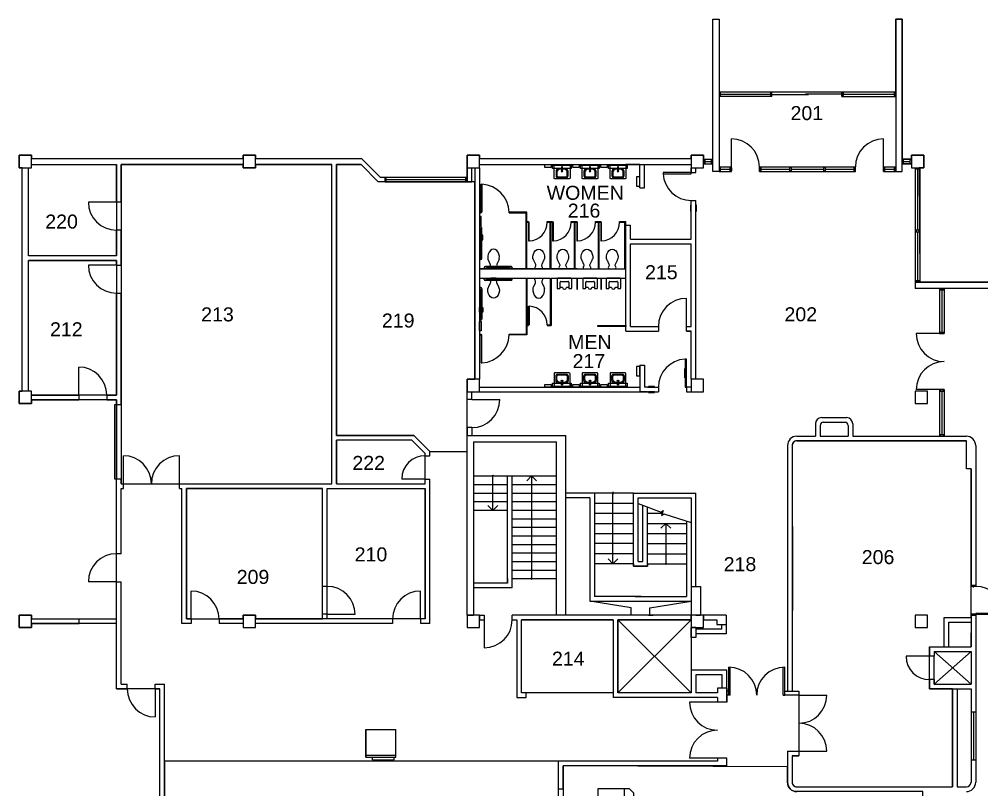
# Model space of a CAD drawing. Header units: inches. Extents: x 6 to 2498, y 4 to 1802.
# Drawn here: x 6 to 1244, y 811 to 1802 of the extents above; entities that cross this region are included whole.
import ezdxf

# ---------------------------------------------------------------- set-up
doc = ezdxf.new("R2010")
doc.units = ezdxf.units.IN
doc.header["$MEASUREMENT"] = 0
doc.linetypes.add('HIDDEN', pattern=[0.375, 0.25, -0.125])
for name, color, linetype in [('A-ANNO-TXT1', 2, 'Continuous'), ('A-DOOR', 4, 'Continuous'), ('A-DOOR-SIGN', 4, 'Continuous'), ('A-EQPM', 4, 'Continuous'), ('A-FLOR-STRS', 4, 'Continuous'), ('A-FLOR-TEXT', 7, 'Continuous'), ('A-FLOR-TPTN', 4, 'Continuous'), ('A-GLAZ-FULL', 3, 'Continuous'), ('A-WALL', 5, 'Continuous'), ('M-EQPM-EVTR', 4, 'Continuous'), ('P-SANR-FTXT', 5, 'Continuous'), ('Polygons', 1, 'Continuous'), ('S-COLS', 6, 'Continuous')]:
    doc.layers.add(name, color=color, linetype=linetype)
doc.styles.get("Standard").update_dxf_attribs({"font": 'arial.ttf'})

# ---------------------------------------------------------------- blocks, each defined once
blk = doc.blocks.new('12')
at = {"layer": 'A-EQPM'}
for p, q in [((750.5, 573), (750.5, 813)), ((750.5, 813), (790.5, 813)), ((784.5, 573), (784.5, 813)), ((796.5, 807), (790.5, 813)), ((796.5, 579), (796.5, 807)), ((781.7, 720.6), (781.7, 673.9)), ((783.2, 720.7), (783.2, 673.9)), ((781.7, 625.9), (781.7, 672.6)), ((783.2, 625.9), (783.2, 672.6)), ((781.7, 577.9), (781.7, 624.6)), ((783.2, 577.9), (783.2, 624.6)), ((750.5, 573), (790.5, 573)), ((781.8, 578), (755.8, 578)), ((781.8, 576.5), (755.8, 576.5)), ((790.5, 573), (796.5, 579))]:
    blk.add_line(p, q, dxfattribs=at)
at = {"layer": 'A-EQPM', "linetype": 'HIDDEN'}
blk.add_line((781.5, 577.1), (781.5, 577.3), dxfattribs=at)
at = {"layer": 'A-EQPM'}
for centre, radius, start, end in [((782.5, 721.3), 1.5, 300.3418, 240.3407), ((782.5, 721.3), 1, 137.9155, 222.0845), ((782.5, 721.3), 1, 319.2744, 40.7256), ((782.5, 673.3), 1.5, 300, 240), ((782.5, 673.3), 1, 318.5904, 221.4096), ((782.5, 625.3), 1.5, 119.6547, 240.3453), ((782.5, 625.3), 1, 137.9155, 222.0845), ((782.5, 625.3), 1.5, 300.3465, 59.6535), ((782.5, 625.3), 1, 319.2744, 40.7256), ((755.2, 577.2), 1.5, 30, 330), ((755.1, 577.2), 1, 49.2744, 130.7256), ((755.1, 577.2), 1, 227.9155, 312.0845), ((782.5, 577.2), 1.5, 120, 60), ((782.5, 577.2), 1, 138.5904, 41.4096)]:
    blk.add_arc(centre, radius, start, end, dxfattribs=at)
blk = doc.blocks.new('ARDR30')
at = {"layer": 'A-DOOR'}
blk.add_line((0, 0), (0, 36), dxfattribs=at)
blk.add_arc((0, 0), 36, 90, 180, dxfattribs=at)
blk = doc.blocks.new('urinal')
at = {"layer": 'P-SANR-FTXT'}
for p, q in [((2921.2, -2372.1), (2921.2, -2374.1)), ((2933.5, -2371.1), (2922.2, -2371.1)), ((2922.2, -2375.1), (2929.5, -2375.1)), ((2930.5, -2376.1), (2930.5, -2385.1)), ((2934.5, -2389.1), (2934.5, -2372.1)), ((2921.2, -2387.1), (2921.2, -2389.1)), ((2929.5, -2386.1), (2922.2, -2386.1)), ((2922.2, -2390.1), (2933.5, -2390.1))]:
    blk.add_line(p, q, dxfattribs=at)
blk.add_lwpolyline([(2923.2, -2375.1), (2923.2, -2377, -0.336234), (2922.5, -2378, 0.758182), (2922.5, -2383.2, -0.336234), (2923.2, -2384.1), (2923.2, -2386.1)], format="xyb", dxfattribs=at)
for centre, start, end in [((2922.2, -2372.1), 90, 180), ((2922.2, -2374.1), 180, 270), ((2929.5, -2376.1), 0, 90), ((2933.5, -2372.1), 0, 90), ((2922.2, -2387.1), 90, 180), ((2929.5, -2385.1), 270, 0), ((2922.2, -2389.1), 180, 270), ((2933.5, -2389.1), 270, 0)]:
    blk.add_arc(centre, 1, start, end, dxfattribs=at)
blk = doc.blocks.new('wc')
at = {"layer": 'P-SANR-FTXT'}
blk.add_lwpolyline([(2804.3, -2515.9, -0.018329), (2804.1, -2516.7, -0.031198), (2803.6, -2517.8), (2801.2, -2522.8, 0.291651), (2801.6, -2526.3, -0.631284), (2800.3, -2529.1), (2793.6, -2529.1, -0.631284), (2792.3, -2526.3, 0.291651), (2792.7, -2522.8), (2790.2, -2517.8, -0.031198), (2789.8, -2516.7, -0.018329), (2789.5, -2515.9)], format="xyb", dxfattribs=at)
blk.add_ellipse((2796.9, -2514.1), major_axis=(0, 10.5), ratio=0.714286, start_param=4.539749, end_param=8.026622, dxfattribs=at)
blk = doc.blocks.new('lavatory')
at = {"layer": 'A-WALL'}
for p, q in [((2721.1, 738.7), (2721.1, 723.4)), ((2739.6, 740.7), (2723.1, 740.7)), ((2741.6, 723.4), (2741.6, 738.7)), ((2722.1, 722.4), (2740.6, 722.4))]:
    blk.add_line(p, q, dxfattribs=at)
for points in [[(2727.6, 735.7), (2735.1, 735.7, -0.414214), (2739.1, 731.7), (2739.1, 726.4, -0.414214), (2736.6, 723.9), (2726.1, 723.9, -0.414214), (2723.6, 726.4), (2723.6, 731.7, -0.414214)], [(2728.6, 734.7), (2734.1, 734.7, -0.414214), (2738.1, 730.7), (2738.1, 727.4, -0.414214), (2735.6, 724.9), (2727.1, 724.9, -0.414214), (2724.6, 727.4), (2724.6, 730.7, -0.414214)]]:
    blk.add_lwpolyline(points, format="xyb", close=True, dxfattribs=at)
for centre, radius in [((2731.4, 732.7), 1.1), ((2731.4, 732.7), 0.851), ((2731.4, 737.3), 0.722)]:
    blk.add_circle(centre, radius, dxfattribs=at)
for centre, radius, start, end in [((2723.1, 738.7), 2, 90, 180), ((2739.6, 738.7), 2, 0, 90), ((2722.1, 723.4), 1, 180, 270), ((2740.6, 723.4), 1, 270, 0)]:
    blk.add_arc(centre, radius, start, end, dxfattribs=at)

msp = doc.modelspace()

# ---------------------------------------------------------------- linework, layer by layer
for p, q in [((1153.4, 1622.2), (1141.4, 1622.2)), ((1153.4, 1622.2), (1153.4, 1616.2)), ((888.1, 1619.2), (896.1, 1619.2)), ((1153.4, 1616.2), (1141.4, 1616.2)), ((1143.4, 1619.2), (1151.4, 1619.2))]:
    msp.add_line(p, q)
at = {"layer": 'A-ANNO-TXT1'}
msp.add_line((823.2, 1323.2), (815.2, 1323.2), dxfattribs=at)
at = {"layer": 'A-DOOR'}
for p, q in [((974.1, 1705.4), (1021.3, 1705.4)), ((1017.3, 1706.4), (1064.1, 1706.4)), ((922.1, 1612.2), (922.1, 1648.2)), ((1117.4, 1612.2), (1117.4, 1648.2)), ((598.1, 1619.2), (598.1, 1623.2)), ((131.1, 1567), (95.1, 1567)), ((131.1, 1486), (95.1, 1486)), ((1195.6, 1397.9), (1159.6, 1397.9)), ((82.6, 1319), (82.6, 1355)), ((1195.6, 1325.9), (1159.6, 1325.9)), ((588.1, 1313.1), (624.1, 1313.1)), ((129.1, 1211), (129.1, 1307)), ((129.1, 1307), (131.1, 1307)), ((131.1, 1307), (131.1, 1211)), ((140.1, 1205), (140.1, 1241)), ((212.1, 1205), (212.1, 1241)), ((131.1, 1211), (129.1, 1211)), ((528.1, 1211), (498.1, 1211)), ((131.1, 1079), (95.1, 1079)), ((227.1, 1031), (227.1, 1067)), ((522.1, 1031), (522.1, 1067)), ((402.1, 1037), (438.1, 1037)), ((604.1, 1030), (604.1, 994)), ((1176.6, 983), (1146.6, 983)), ((918.5, 933), (918.5, 969)), ((920.5, 933), (920.5, 969)), ((988.5, 933), (988.5, 969)), ((990.5, 933), (990.5, 969)), ((181.1, 941), (181.1, 905)), ((920.5, 933), (918.5, 933)), ((988.5, 933), (990.5, 933)), ((1008.6, 933), (1044.6, 933)), ((904.1, 924), (868.1, 924)), ((1008.6, 861), (1044.6, 861)), ((904.1, 852), (868.1, 852))]:
    msp.add_line(p, q, dxfattribs=at)
for points in [[(834.1, 1605.2), (834.1, 1603.4), (870.1, 1603.4), (870.1, 1605.2)], [(1272.1, 1037), (1272.1, 1038.2), (1236.1, 1038.2), (1236.1, 1037)]]:
    msp.add_lwpolyline(points, close=True, dxfattribs=at)
for centre, radius, start, end in [((922.1, 1612.2), 36, 0, 90), ((1117.4, 1612.2), 36, 90, 180), ((870.2, 1605.2), 36.1, 182.9061, 269.9479), ((131.1, 1567), 36, 180, 270), ((131.1, 1486), 36, 180, 270), ((1195.6, 1397.9), 36, 180, 270), ((1195.6, 1325.9), 36, 90, 180), ((82.6, 1319), 36, 0, 90), ((588.1, 1313.1), 36, 270, 0), ((140.1, 1205), 36, 0, 90), ((212.1, 1205), 36, 90, 180), ((528.1, 1211), 30, 90, 180), ((131.1, 1079), 36, 90, 180), ((227.1, 1031), 36, 0, 90), ((402.1, 1037), 36, 0, 90), ((522.1, 1031), 36, 90, 180), ((1236.1, 1037), 36, 0, 90), ((604.1, 1030), 36, 270, 0), ((1176.6, 983), 30, 180, 270), ((918.5, 933), 36, 0, 90), ((990.5, 933), 36, 90, 180), ((181.1, 941), 36, 180, 270), ((1008.6, 933), 36, 270, 0), ((904.1, 924), 36, 180, 270), ((1008.6, 861), 36, 0, 90), ((904.1, 852), 36, 90, 180)]:
    msp.add_arc(centre, radius, start, end, dxfattribs=at)
at = {"layer": 'A-DOOR-SIGN'}
for p, q in [((847.2, 1603.4), (859.2, 1603.4)), ((847.2, 1602.9), (847.2, 1603.4)), ((859.2, 1602.9), (847.2, 1602.9)), ((859.2, 1603.4), (859.2, 1602.9)), ((869.4, 1563.2), (869.4, 1555.2)), ((870.1, 1563.2), (869.4, 1563.2)), ((870.1, 1555.2), (870.1, 1563.2)), ((876.9, 1563.2), (876.1, 1563.2)), ((876.1, 1563.2), (876.1, 1555.2)), ((876.9, 1555.2), (876.9, 1563.2)), ((869.4, 1555.2), (870.1, 1555.2)), ((876.1, 1555.2), (876.9, 1555.2)), ((861.9, 1341.2), (861.9, 1353.2)), ((861.9, 1353.2), (862.4, 1353.2)), ((862.4, 1353.2), (862.4, 1341.2)), ((862.4, 1341.2), (861.9, 1341.2)), ((823.2, 1329.9), (815.2, 1329.9)), ((815.2, 1329.9), (815.2, 1329.2)), ((815.2, 1329.2), (823.2, 1329.2)), ((823.2, 1329.2), (823.2, 1329.9)), ((815.2, 1323.2), (815.2, 1322.4)), ((815.2, 1322.4), (823.2, 1322.4)), ((823.2, 1322.4), (823.2, 1323.2))]:
    msp.add_line(p, q, dxfattribs=at)
at = {"layer": 'A-EQPM'}
for p, q in [((451.9, 889), (451.9, 853.2)), ((451.9, 853.4), (451.9, 889)), ((451.9, 889), (490.5, 889)), ((490.5, 853.4), (490.5, 889)), ((451.9, 855.8), (490.5, 855.8)), ((451.9, 853.4), (490.5, 853.4)), ((460.4, 849.8), (460.4, 853.4)), ((460.4, 849.8), (488.2, 849.8)), ((488.2, 849.8), (488.2, 853.4))]:
    msp.add_line(p, q, dxfattribs=at)
at = {"layer": 'A-FLOR-STRS'}
for p, q in [((590.1, 1215), (640.1, 1215)), ((615.1, 1170.4), (615.1, 1215)), ((634.1, 1077), (634.1, 1215)), ((640.1, 1071), (640.1, 1215)), ((640.1, 1215), (697.1, 1215)), ((658.8, 1208.6), (665.1, 1215)), ((665.1, 1215), (665.1, 1083)), ((665.1, 1215), (671.5, 1208.6)), ((590.1, 1204), (634.1, 1204)), ((640.1, 1204), (697.1, 1204)), ((590.1, 1193), (634.1, 1193)), ((640.1, 1193), (697.1, 1193)), ((746.1, 1193), (709.1, 1193)), ((746.1, 1193), (746.1, 1060)), ((796.1, 1193), (746.1, 1193)), ((769.6, 1102), (769.6, 1193)), ((796.1, 1099), (796.1, 1193)), ((796.1, 1193), (876.1, 1193)), ((876.1, 1073), (876.1, 1193)), ((590.1, 1182), (634.1, 1182)), ((615.1, 1170.4), (608.8, 1176.8)), ((621.5, 1176.8), (615.1, 1170.4)), ((640.1, 1182), (697.1, 1182)), ((740.1, 1187), (709.1, 1187)), ((740.1, 1187), (740.1, 1054)), ((746.1, 1180), (796.1, 1180)), ((802.1, 1105), (802.1, 1187)), ((802.1, 1187), (870.1, 1187)), ((802.1, 1179.5), (831.6, 1168.5)), ((808.1, 1105), (808.1, 1177.3)), ((808.1, 1105), (808.1, 1177.3)), ((870.1, 1187), (870.1, 1036)), ((590.1, 1171), (634.1, 1171)), ((640.1, 1171), (697.1, 1171)), ((746.1, 1167), (796.1, 1167)), ((814.1, 1099), (814.1, 1175.1)), ((814.1, 1099), (814.1, 1175.1)), ((814.1, 1167), (833.1, 1167)), ((831.6, 1168.5), (834, 1170.3)), ((834, 1170.3), (832.2, 1163.9)), ((832.2, 1163.9), (835.1, 1166.2)), ((835.1, 1166.2), (870.1, 1155.2)), ((640.1, 1160), (697.1, 1160)), ((746.1, 1154), (796.1, 1154)), ((814.1, 1154), (864.1, 1154)), ((831.3, 1147.6), (837.6, 1154)), ((837.6, 1154), (837.6, 1102)), ((837.6, 1154), (844, 1147.6)), ((864.1, 1157.1), (864.1, 1060)), ((870.1, 1155.2), (870.1, 1054)), ((640.1, 1149), (697.1, 1149)), ((746.1, 1141), (796.1, 1141)), ((814.1, 1141), (864.1, 1141)), ((640.1, 1138), (697.1, 1138)), ((640.1, 1127), (697.1, 1127)), ((796.1, 1128), (746.1, 1128)), ((814.1, 1128), (864.1, 1128)), ((640.1, 1116), (697.1, 1116)), ((796.1, 1115), (746.1, 1115)), ((814.1, 1115), (864.1, 1115)), ((640.1, 1105), (697.1, 1105)), ((796.1, 1102), (746.1, 1102)), ((763.3, 1108.3), (769.6, 1102)), ((769.6, 1102), (776, 1108.3)), ((796.1, 1102), (796.1, 1099)), ((802.1, 1105), (808.1, 1105)), ((814.1, 1102), (864.1, 1102)), ((814.1, 1102), (814.1, 1099)), ((640.1, 1094), (697.1, 1094)), ((796.1, 1099), (814.1, 1099)), ((814.1, 1099), (796.2, 1099)), ((634.1, 1077), (590.1, 1077)), ((634.1, 1083), (634.1, 1077)), ((640.1, 1083), (697.1, 1083)), ((640.1, 1071), (590.1, 1071)), ((740.1, 1054), (870.1, 1054)), ((793.1, 1045.4), (740.1, 1054)), ((806.1, 1060), (746.1, 1060)), ((798.1, 1060), (864.1, 1060)), ((817.1, 1045.4), (870.1, 1054)), ((793.1, 1036), (793.1, 1045.4)), ((817.1, 1036), (817.1, 1045.4))]:
    msp.add_line(p, q, dxfattribs=at)
for centre, start, end in [((615.1, 1215), 0, 180), ((615.1, 1215), 180, 0), ((769.6, 1193), 0, 180), ((769.6, 1193), 180, 0), ((837.6, 1102), 0, 180), ((837.6, 1102), 180, 0), ((665.1, 1083), 0, 180), ((665.1, 1083), 180, 0)]:
    msp.add_arc(centre, 0.75, start, end, dxfattribs=at)
at = {"layer": 'A-FLOR-TPTN'}
for p, q in [((598.1, 1554.2), (600.1, 1554.2)), ((598.1, 1553.2), (600.1, 1553.2)), ((600.1, 1554.2), (600.1, 1553.2)), ((659.1, 1554.2), (636.1, 1554.2)), ((636.1, 1553.2), (636.1, 1554.2)), ((636.1, 1553.2), (658.1, 1553.2)), ((658.1, 1481.2), (658.1, 1553.2)), ((659.1, 1481.2), (659.1, 1554.2)), ((659.1, 1542.2), (661.1, 1542.2)), ((659.1, 1541.2), (661.1, 1541.2)), ((661.1, 1541.2), (661.1, 1542.2)), ((685.1, 1542.2), (690.1, 1542.2)), ((685.1, 1541.2), (685.1, 1542.2)), ((685.1, 1541.2), (689.1, 1541.2)), ((689.1, 1481.2), (689.1, 1541.2)), ((690.1, 1542.2), (692.1, 1542.2)), ((690.1, 1481.2), (690.1, 1541.2)), ((690.1, 1541.2), (692.1, 1541.2)), ((692.1, 1541.2), (692.1, 1542.2)), ((716.1, 1541.2), (716.1, 1542.2)), ((716.1, 1542.2), (721.1, 1542.2)), ((716.1, 1541.2), (720.1, 1541.2)), ((720.1, 1481.2), (720.1, 1541.2)), ((721.1, 1542.2), (723.1, 1542.2)), ((721.1, 1481.2), (721.1, 1541.2)), ((721.1, 1541.2), (723.1, 1541.2)), ((723.1, 1541.2), (723.1, 1542.2)), ((747.1, 1541.2), (747.1, 1542.2)), ((747.1, 1542.2), (752.1, 1542.2)), ((747.1, 1541.2), (751.1, 1541.2)), ((751.1, 1481.2), (751.1, 1541.2)), ((752.1, 1542.2), (754.1, 1542.2)), ((752.1, 1481.2), (752.1, 1541.2)), ((752.1, 1541.2), (754.1, 1541.2)), ((754.1, 1541.2), (754.1, 1542.2)), ((778.1, 1541.2), (778.1, 1542.2)), ((778.1, 1542.2), (786.1, 1542.2)), ((778.1, 1541.2), (785.1, 1541.2)), ((785.1, 1481.2), (785.1, 1541.2)), ((786.1, 1481.2), (786.1, 1542.2)), ((786.1, 1481.2), (786.1, 1537.2)), ((658.1, 1469.2), (658.1, 1397.2)), ((659.1, 1469.2), (659.1, 1396.2)), ((689.1, 1469.2), (689.1, 1409.2)), ((690.1, 1469.2), (690.1, 1408.2)), ((659.1, 1409.2), (661.1, 1409.2)), ((659.1, 1408.2), (661.1, 1408.2)), ((661.1, 1409.2), (661.1, 1408.2)), ((685.1, 1409.2), (689.1, 1409.2)), ((685.1, 1409.2), (685.1, 1408.2)), ((685.1, 1408.2), (690.1, 1408.2)), ((750.1, 1407.2), (750.1, 1408.2)), ((750.1, 1408.2), (786.1, 1408.2)), ((786.1, 1407.2), (750.1, 1407.2)), ((598.1, 1397.2), (600.1, 1397.2)), ((598.1, 1396.2), (600.1, 1396.2)), ((600.1, 1396.2), (600.1, 1397.2)), ((636.1, 1396.2), (636.1, 1397.2)), ((636.1, 1397.2), (658.1, 1397.2)), ((659.1, 1396.2), (636.1, 1396.2))]:
    msp.add_line(p, q, dxfattribs=at)
for points in [[(600.1, 1590.2), (601.1, 1590.2), (601.1, 1554.2), (600.1, 1554.2)], [(661.1, 1517.2), (662.1, 1517.2), (662.1, 1541.2), (661.1, 1541.2)], [(692.1, 1517.2), (693.1, 1517.2), (693.1, 1541.2), (692.1, 1541.2)], [(723.1, 1517.2), (724.1, 1517.2), (724.1, 1541.2), (723.1, 1541.2)], [(754.1, 1517.2), (755.1, 1517.2), (755.1, 1541.2), (754.1, 1541.2)], [(661.1, 1433.2), (662.1, 1433.2), (662.1, 1409.2), (661.1, 1409.2)], [(600.1, 1360.2), (601.1, 1360.2), (601.1, 1396.2), (600.1, 1396.2)], [(864.1, 1365.2), (862.4, 1365.2), (862.4, 1329.2), (864.1, 1329.2)]]:
    msp.add_lwpolyline(points, close=True, dxfattribs=at)
for centre, radius, start, end in [((598.7, 1552.7), 37.5, 2.1478, 86.2383), ((661.1, 1541.2), 24, 272.423, 359.9629), ((692.1, 1541.2), 24, 272.423, 359.9629), ((723.1, 1541.2), 24, 272.423, 359.9629), ((754.1, 1541.2), 24, 272.423, 359.9629), ((661.1, 1409.1), 24, 0.0371, 87.577), ((598.7, 1397.6), 37.5, 273.7617, 357.8522), ((864.2, 1329.1), 36.1, 92.9061, 179.9479)]:
    msp.add_arc(centre, radius, start, end, dxfattribs=at)
at = {"layer": 'A-GLAZ-FULL'}
for p, q in [((906.1, 1708.9), (974.1, 1708.9)), ((906.1, 1708.9), (906.1, 1702.9)), ((974.1, 1702.9), (974.1, 1708.9)), ((1064.1, 1702.9), (1064.1, 1708.9)), ((1064.1, 1708.9), (1133.4, 1708.9)), ((1133.4, 1708.9), (1133.4, 1702.9)), ((908.1, 1707.9), (906.1, 1707.9)), ((906.1, 1707.9), (906.1, 1703.9)), ((906.1, 1703.9), (908.1, 1703.9)), ((974.1, 1702.9), (906.1, 1702.9)), ((908.1, 1703.9), (908.1, 1707.9)), ((908.1, 1705.9), (972.1, 1705.9)), ((974.1, 1707.9), (972.1, 1707.9)), ((972.1, 1707.9), (972.1, 1703.9)), ((972.1, 1703.9), (974.1, 1703.9)), ((974.1, 1703.9), (974.1, 1707.9)), ((1066.1, 1707.9), (1064.1, 1707.9)), ((1064.1, 1707.9), (1064.1, 1703.9)), ((1064.1, 1703.9), (1066.1, 1703.9)), ((1064.1, 1702.9), (1133.4, 1702.9)), ((1066.1, 1703.9), (1066.1, 1707.9)), ((1066.1, 1705.9), (1131.4, 1705.9)), ((1133.4, 1707.9), (1131.4, 1707.9)), ((1131.4, 1707.9), (1131.4, 1703.9)), ((1131.4, 1703.9), (1133.4, 1703.9)), ((1133.4, 1703.9), (1133.4, 1707.9)), ((886.1, 1622.2), (886.1, 1616.2)), ((898.1, 1616.2), (898.1, 1622.2)), ((1141.4, 1622.2), (1141.4, 1616.2)), ((888.1, 1621.2), (886.1, 1621.2)), ((886.1, 1617.2), (888.1, 1617.2)), ((888.1, 1617.2), (888.1, 1621.2)), ((896.1, 1621.2), (896.1, 1617.2)), ((898.1, 1621.2), (896.1, 1621.2)), ((896.1, 1617.2), (898.1, 1617.2)), ((906.1, 1612.2), (922.1, 1612.2)), ((908.1, 1611.2), (906.1, 1611.2)), ((906.1, 1611.2), (906.1, 1607.2)), ((908.1, 1607.2), (908.1, 1611.2)), ((908.1, 1609.2), (920.1, 1609.2)), ((922.1, 1611.2), (920.1, 1611.2)), ((920.1, 1611.2), (920.1, 1607.2)), ((922.1, 1606.2), (922.1, 1612.2)), ((922.1, 1607.2), (922.1, 1611.2)), ((922.1, 1611.2), (922.1, 1607.2)), ((958.1, 1606.2), (958.1, 1612.2)), ((958.1, 1612.2), (1081.4, 1612.2)), ((958.1, 1606.2), (958.1, 1612.2)), ((960.1, 1611.2), (958.1, 1611.2)), ((958.1, 1611.2), (958.1, 1607.2)), ((960.1, 1607.2), (960.1, 1611.2)), ((960.1, 1609.2), (997.1, 1609.2)), ((997.1, 1607.2), (997.1, 1611.2)), ((999.1, 1611.2), (997.1, 1611.2)), ((999.1, 1607.2), (999.1, 1611.2)), ((999.1, 1609.2), (1040.4, 1609.2)), ((1040.4, 1611.2), (1040.4, 1607.2)), ((1042.4, 1611.2), (1040.4, 1611.2)), ((1042.4, 1611.2), (1042.4, 1607.2)), ((1042.4, 1609.2), (1079.4, 1609.2)), ((1081.4, 1611.2), (1079.4, 1611.2)), ((1079.4, 1611.2), (1079.4, 1607.2)), ((1081.4, 1606.2), (1081.4, 1612.2)), ((1081.4, 1606.2), (1081.4, 1612.2)), ((1081.4, 1607.2), (1081.4, 1611.2)), ((1117.4, 1606.2), (1117.4, 1612.2)), ((1117.4, 1612.2), (1133.4, 1612.2)), ((1119.4, 1611.2), (1117.4, 1611.2)), ((1117.4, 1611.2), (1117.4, 1607.2)), ((1117.4, 1607.2), (1117.4, 1611.2)), ((1119.4, 1607.2), (1119.4, 1611.2)), ((1119.4, 1609.2), (1131.4, 1609.2)), ((1133.4, 1611.2), (1131.4, 1611.2)), ((1131.4, 1611.2), (1131.4, 1607.2)), ((1133.4, 1607.2), (1133.4, 1611.2)), ((1143.4, 1621.2), (1141.4, 1621.2)), ((1141.4, 1617.2), (1143.4, 1617.2)), ((1143.4, 1617.2), (1143.4, 1621.2)), ((1153.4, 1621.2), (1151.4, 1621.2)), ((1151.4, 1621.2), (1151.4, 1617.2)), ((1151.4, 1617.2), (1153.4, 1617.2)), ((1158.4, 1611.2), (1158.4, 1464)), ((1158.4, 1611.2), (1164.4, 1611.2)), ((1159.4, 1611.2), (1163.4, 1611.2)), ((1159.4, 1609.2), (1159.4, 1611.2)), ((1163.4, 1609.2), (1159.4, 1609.2)), ((1161.4, 1609.2), (1161.4, 1531)), ((1163.4, 1611.2), (1163.4, 1609.2)), ((1164.4, 1611.2), (1164.4, 1464)), ((476.1, 1599.2), (582.1, 1599.2)), ((476.1, 1599.2), (476.1, 1593.2)), ((478.1, 1598.2), (476.1, 1598.2)), ((476.1, 1598.2), (476.1, 1594.2)), ((478.1, 1594.2), (478.1, 1598.2)), ((582.1, 1598.2), (580.1, 1598.2)), ((580.1, 1598.2), (580.1, 1594.2)), ((582.1, 1599.2), (582.1, 1593.2)), ((582.1, 1594.2), (582.1, 1598.2)), ((906.1, 1607.2), (908.1, 1607.2)), ((906.1, 1606.2), (922.1, 1606.2)), ((920.1, 1607.2), (922.1, 1607.2)), ((958.1, 1607.2), (960.1, 1607.2)), ((958.1, 1606.2), (1081.4, 1606.2)), ((997.1, 1607.2), (999.1, 1607.2)), ((1040.4, 1607.2), (1042.4, 1607.2)), ((1079.4, 1607.2), (1081.4, 1607.2)), ((1117.4, 1607.2), (1119.4, 1607.2)), ((1117.4, 1606.2), (1133.4, 1606.2)), ((1131.4, 1607.2), (1133.4, 1607.2)), ((476.1, 1594.2), (478.1, 1594.2)), ((476.1, 1593.2), (582.1, 1593.2)), ((478.1, 1596.2), (580.1, 1596.2)), ((580.1, 1594.2), (582.1, 1594.2)), ((1163.4, 1531), (1159.4, 1531)), ((1159.4, 1531), (1159.4, 1529)), ((1159.4, 1529), (1163.4, 1529)), ((1161.4, 1529), (1161.4, 1466)), ((1163.4, 1529), (1163.4, 1531)), ((1158.4, 1464), (1164.4, 1464)), ((1163.4, 1466), (1159.4, 1466)), ((1159.4, 1466), (1159.4, 1464)), ((1159.4, 1464), (1163.4, 1464)), ((1163.4, 1464), (1163.4, 1466)), ((1189.6, 1456), (1189.6, 1397.9)), ((1189.6, 1456), (1195.6, 1456)), ((1190.6, 1456), (1194.6, 1456)), ((1190.6, 1454), (1190.6, 1456)), ((1194.6, 1454), (1190.6, 1454)), ((1192.6, 1454), (1192.6, 1399.9)), ((1194.6, 1456), (1194.6, 1454)), ((1195.6, 1456), (1195.6, 1397.9)), ((1190.6, 1399.9), (1194.6, 1399.9)), ((1190.6, 1397.9), (1190.6, 1399.9)), ((1194.6, 1399.9), (1194.6, 1397.9)), ((1189.6, 1397.9), (1195.6, 1397.9)), ((1194.6, 1397.9), (1190.6, 1397.9)), ((1189.6, 1325.9), (1189.6, 1324)), ((1189.6, 1325.9), (1189.6, 1324)), ((1189.6, 1325.9), (1195.6, 1325.9)), ((1194.6, 1326), (1190.6, 1326)), ((1190.6, 1326), (1190.6, 1324)), ((1194.6, 1324), (1194.6, 1326)), ((1195.6, 1325.9), (1195.6, 1266)), ((1189.6, 1324), (1189.6, 1266)), ((1190.6, 1324), (1194.6, 1324)), ((1192.6, 1324), (1192.6, 1268)), ((1189.6, 1266), (1195.6, 1266)), ((1194.6, 1268), (1190.6, 1268)), ((1190.6, 1268), (1190.6, 1266)), ((1190.6, 1266), (1194.6, 1266)), ((1194.6, 1266), (1194.6, 1268))]:
    msp.add_line(p, q, dxfattribs=at)
at = {"layer": 'A-WALL'}
for p, q in [((898.1, 1622.2), (898.1, 1802.2)), ((898.1, 1802.2), (906.1, 1802.2)), ((906.1, 1802.2), (906.1, 1618.2)), ((1141.4, 1802.2), (1133.4, 1802.2)), ((1133.4, 1802.2), (1133.4, 1618.2)), ((1141.4, 1622.2), (1141.4, 1802.2)), ((22.1, 1623.2), (294.1, 1623.2)), ((310.1, 1623.2), (446.1, 1623.2)), ((446.1, 1623.2), (470.1, 1599.2)), ((598.1, 1623.2), (870.1, 1623.2)), ((886.1, 1622.2), (898.1, 1622.2)), ((898.1, 1606.2), (898.1, 1622.2)), ((1141.4, 1606.2), (1141.4, 1622.2)), ((1141.4, 1622.2), (1153.4, 1622.2)), ((10.1, 1324), (10.1, 1611.2)), ((18.1, 1498), (18.1, 1611.2)), ((22.1, 1615.2), (131.1, 1615.2)), ((131.1, 1567), (131.1, 1615.2)), ((137.1, 1567), (137.1, 1615.2)), ((137.1, 1615.2), (294.1, 1615.2)), ((310.1, 1615.2), (408.1, 1615.2)), ((408.1, 1205), (408.1, 1615.2)), ((414.1, 1267), (414.1, 1615.2)), ((414.1, 1615.2), (445.7, 1615.2)), ((445.7, 1615.2), (467.7, 1593.2)), ((582.1, 1611.2), (582.1, 1593.2)), ((588.1, 1593.2), (588.1, 1611.2)), ((592.1, 1611.2), (592.1, 1339.2)), ((598.1, 1615.2), (870.1, 1615.2)), ((598.1, 1611.2), (598.1, 1339.2)), ((682.1, 1615.2), (690.2, 1615.2)), ((682.1, 1611.7), (682.1, 1615.2)), ((692.1, 1615.2), (716.1, 1615.2)), ((692.1, 1614.4), (716.1, 1614.4)), ((718.1, 1615.2), (726.2, 1615.2)), ((728.1, 1615.2), (752.1, 1615.2)), ((728.1, 1614.4), (752.1, 1614.4)), ((754.1, 1615.2), (762.2, 1615.2)), ((754.1, 1611.7), (754.1, 1615.2)), ((764.1, 1615.2), (788.1, 1615.2)), ((764.1, 1614.4), (788.1, 1614.4)), ((804.1, 1615.2), (786.1, 1615.2)), ((804.1, 1585.2), (804.1, 1615.2)), ((810.1, 1585.2), (810.1, 1615.2)), ((870.1, 1605.2), (870.1, 1611.2)), ((870.1, 1611.2), (870.1, 1605.2)), ((876.1, 1605.2), (876.1, 1611.2)), ((886.1, 1616.2), (898.1, 1616.2)), ((906.1, 1618.2), (906.1, 1606.2)), ((1133.4, 1618.2), (1133.4, 1606.2)), ((1141.4, 1616.2), (1153.4, 1616.2)), ((131.1, 1600), (131.1, 1567)), ((470.1, 1599.2), (476.1, 1599.2)), ((476.1, 1599.2), (476.1, 1593.2)), ((870.1, 1605.2), (876.1, 1605.2)), ((906.1, 1606.2), (898.1, 1606.2)), ((1133.4, 1606.2), (1141.4, 1606.2)), ((476.1, 1593.2), (467.7, 1593.2)), ((582.1, 1593.2), (588.1, 1593.2)), ((804.1, 1585.2), (810.1, 1585.2)), ((137.1, 1567), (131.1, 1567)), ((870.1, 1519.2), (870.1, 1569.2)), ((870.1, 1569.2), (876.1, 1569.2)), ((876.1, 1339.2), (876.1, 1569.2)), ((786.1, 1401.2), (786.1, 1537.2)), ((786.1, 1537.2), (792.1, 1537.2)), ((792.1, 1519.2), (792.1, 1537.2)), ((131.1, 1498), (131.1, 1531)), ((137.1, 1531), (131.1, 1531)), ((131.1, 1531), (131.1, 1498)), ((137.1, 1486), (137.1, 1531)), ((792.1, 1519.2), (828.1, 1519.2)), ((792.1, 1513.2), (870.1, 1513.2)), ((792.1, 1407.2), (792.1, 1513.2)), ((828.1, 1519.2), (870.1, 1519.2)), ((870.1, 1407.2), (870.1, 1513.2)), ((131.1, 1498), (18.1, 1498)), ((18.1, 1324), (18.1, 1492)), ((131.1, 1492), (18.1, 1492)), ((131.1, 1486), (131.1, 1492)), ((131.1, 1486), (137.1, 1486)), ((598.1, 1481.2), (786.1, 1481.2)), ((723.5, 1481.2), (598.1, 1481.2)), ((598.1, 1469.2), (660.1, 1469.2)), ((659.1, 1469.2), (689.1, 1469.2)), ((690.1, 1469.2), (786.1, 1469.2)), ((1314.1, 1464), (1158.1, 1464)), ((1158.1, 1464), (1158.1, 1456)), ((131.1, 1319), (131.1, 1450)), ((131.1, 1450), (137.1, 1450)), ((137.1, 1307), (137.1, 1450)), ((1314.1, 1456), (1158.1, 1456)), ((598.1, 1437.7), (598.1, 1404.2)), ((786.1, 1408.2), (786.1, 1407.2)), ((786.1, 1401.2), (816.1, 1401.2)), ((792.1, 1407.2), (828.1, 1407.2)), ((816.1, 1401.2), (828.1, 1401.2)), ((828.1, 1407.2), (828.1, 1401.2)), ((864.1, 1407.2), (870.1, 1407.2)), ((864.1, 1401.2), (864.1, 1407.2)), ((864.1, 1401.2), (870.1, 1401.2)), ((870.1, 1401.2), (864.1, 1401.2)), ((870.1, 1339.2), (870.1, 1401.2)), ((804.1, 1357.2), (804.1, 1323.2)), ((804.1, 1357.2), (810.1, 1357.2)), ((810.1, 1357.2), (810.1, 1329.2)), ((598.1, 1329.2), (804.1, 1329.2)), ((690.2, 1329.2), (682.1, 1329.2)), ((716.1, 1329.9), (692.1, 1329.9)), ((716.1, 1329.2), (692.1, 1329.2)), ((726.2, 1329.2), (718.1, 1329.2)), ((752.1, 1329.9), (728.1, 1329.9)), ((752.1, 1329.2), (728.1, 1329.2)), ((762.2, 1329.2), (754.1, 1329.2)), ((788.1, 1329.9), (764.1, 1329.9)), ((788.1, 1329.2), (764.1, 1329.2)), ((814.1, 1329.2), (810.1, 1329.2)), ((814.1, 1329.2), (828.1, 1329.2)), ((828.1, 1329.2), (828.1, 1323.2)), ((870.1, 1329.2), (864.1, 1329.2)), ((864.1, 1329.2), (864.1, 1323.2)), ((22.1, 1319), (82.6, 1319)), ((22.1, 1313), (82.6, 1313)), ((82.6, 1319), (82.6, 1313)), ((118.6, 1319), (118.6, 1313)), ((118.6, 1319), (131.1, 1319)), ((118.6, 1313), (131.1, 1313)), ((131.1, 1313), (131.1, 1307)), ((131.1, 1307), (131.1, 1313)), ((588.1, 1313.1), (582.1, 1313.1)), ((598.1, 1323.2), (804.1, 1323.2)), ((814.1, 1323.2), (804.1, 1323.2)), ((804.1, 1323.2), (828.1, 1323.2)), ((814.1, 1323.2), (828.1, 1323.2)), ((864.1, 1323.2), (870.1, 1323.2)), ((131.1, 1307), (137.1, 1307)), ((1038.1, 1290), (1070.1, 1290)), ((588.1, 1277.1), (582.1, 1277.1)), ((1030.1, 1282), (1030.1, 1266)), ((1036.1, 1280), (1036.1, 1266)), ((1040.1, 1284), (1068.1, 1284)), ((1072.1, 1280), (1072.1, 1266)), ((1078.1, 1282), (1078.1, 1266)), ((513.7, 1267), (414.1, 1267)), ((513.7, 1267), (534.1, 1246.5)), ((582.1, 1267), (709.1, 1267)), ((582.1, 1036), (582.1, 1267)), ((709.1, 1036), (709.1, 1267)), ((1006.1, 1266), (1030.1, 1266)), ((1036.1, 1266), (1072.1, 1266)), ((1078.1, 1266), (1224.1, 1266)), ((414.1, 1205), (414.1, 1261)), ((511.2, 1261), (414.1, 1261)), ((511.2, 1261), (528.1, 1244)), ((590.1, 1259), (697.1, 1259)), ((590.1, 1259), (590.1, 1036)), ((697.1, 1036), (697.1, 1259)), ((994.1, 1254), (994.1, 938)), ((1000.1, 1254), (1000.1, 1224)), ((1006.1, 1260), (1224.1, 1260)), ((1224.1, 1224), (1224.1, 1260)), ((1236.1, 1254), (1236.1, 1073)), ((528.1, 1241), (528.1, 1244)), ((528.1, 1241), (534.1, 1241)), ((534.1, 1241), (534.1, 1246.5)), ((1000.1, 1224), (1000.1, 938)), ((1230.1, 1224), (1224.1, 1224)), ((1230.1, 1224), (1230.1, 1073)), ((137.1, 1211), (131.1, 1211)), ((131.1, 1115), (131.1, 1211)), ((137.1, 1205), (137.1, 1211)), ((137.1, 1205), (137.1, 1211)), ((137.1, 1205), (140.1, 1205)), ((140.1, 1199), (140.1, 1205)), ((212.1, 1205), (408.1, 1205)), ((212.1, 1199), (212.1, 1205)), ((414.1, 1205), (528.1, 1205)), ((528.1, 1205), (528.1, 1211)), ((528.1, 1211), (534.1, 1211)), ((534.1, 1025), (534.1, 1211)), ((137.1, 1199), (140.1, 1199)), ((137.1, 1199), (140.1, 1199)), ((137.1, 1115), (137.1, 1199)), ((212.1, 1199), (215.1, 1199)), ((215.1, 1025), (215.1, 1199)), ((221.1, 1031), (221.1, 1199)), ((221.1, 1199), (396.1, 1199)), ((396.1, 1073), (396.1, 1199)), ((402.1, 1199), (528.1, 1199)), ((402.1, 1073), (402.1, 1199)), ((528.1, 1031), (528.1, 1199)), ((137.1, 1115), (131.1, 1115)), ((131.1, 941), (131.1, 1079)), ((131.1, 1079), (137.1, 1079)), ((137.1, 947), (137.1, 1079)), ((402.1, 1073), (396.1, 1073)), ((870.1, 1073), (882.1, 1073)), ((882.1, 1073), (882.1, 1036)), ((1236.1, 1074.2), (1230.1, 1074.2)), ((1236.1, 1073), (1230.1, 1073)), ((1232.6, 1073), (1232.6, 1072.5)), ((1232.6, 1072.5), (1233.6, 1072.5)), ((1233.6, 1072.5), (1233.6, 1073)), ((22.1, 1031), (83.1, 1031)), ((83.1, 1025), (83.1, 1031)), ((221.1, 1031), (227.1, 1031)), ((227.1, 1031), (221.1, 1031)), ((227.1, 1031), (227.1, 1025)), ((294.1, 1031), (263.1, 1031)), ((263.1, 1031), (263.1, 1025)), ((486.1, 1031), (310.1, 1031)), ((396.1, 1031), (396.1, 1037)), ((402.1, 1037), (396.1, 1037)), ((402.1, 1031), (402.1, 1037)), ((402.1, 1031), (402.1, 1037)), ((486.1, 1031), (486.1, 1025)), ((528.1, 1031), (522.1, 1031)), ((522.1, 1031), (522.1, 1025)), ((582.1, 1036), (590.1, 1036)), ((598.1, 1036), (604.1, 1036)), ((598.1, 1036), (598.1, 1030)), ((598.1, 1030), (604.1, 1030)), ((604.1, 1036), (604.1, 1030)), ((870.1, 1036), (640.1, 1036)), ((640.1, 1030), (640.1, 1036)), ((640.1, 1030), (646.1, 1030)), ((646.1, 1030), (646.1, 930)), ((652.1, 936), (652.1, 1030)), ((770.1, 1030), (652.1, 1030)), ((770.1, 1030), (770.1, 930)), ((776.1, 1030), (776.1, 936)), ((870.1, 1030), (776.1, 1030)), ((815.2, 1036), (821.2, 1036)), ((815.2, 1036), (821.2, 1036)), ((870.1, 1030), (870.1, 1036)), ((876.1, 1036), (882.1, 1036)), ((915.1, 1036), (886.1, 1036)), ((886.1, 1036), (886.1, 1030)), ((886.1, 1030), (903.1, 1030)), ((903.1, 1030), (903.1, 1024)), ((915.1, 1036), (915.1, 1024)), ((915.1, 1036), (915.1, 1012)), ((1195.6, 995), (1195.6, 1033)), ((1195.6, 1033), (1230.1, 1033)), ((1236.1, 1037), (1230.1, 1037)), ((1230.1, 1037), (1230.1, 995)), ((1236.1, 1035.7), (1230.1, 1035.7)), ((1232.6, 1037), (1232.6, 1037.5)), ((1232.6, 1037.5), (1233.6, 1037.5)), ((1233.6, 1037.5), (1233.6, 1037)), ((1236.1, 1037), (1236.1, 821)), ((22.1, 1025), (83.1, 1025)), ((227.1, 1025), (215.1, 1025)), ((294.1, 1025), (263.1, 1025)), ((486.1, 1025), (310.1, 1025)), ((534.1, 1025), (522.1, 1025)), ((870.1, 1007), (870.1, 1020)), ((876.1, 1020), (870.1, 1020)), ((876.1, 1020), (876.1, 1007)), ((909.1, 1018), (876.1, 1018)), ((903.1, 1024), (915.1, 1024)), ((909.1, 1024), (909.1, 1018)), ((1201.6, 1027), (1230.1, 1027)), ((1201.6, 995), (1201.6, 1027)), ((876.1, 1007), (870.1, 1007)), ((915.1, 1012), (876.1, 1012)), ((1230.1, 995), (1230.1, 1013)), ((1176.6, 995), (1176.6, 983)), ((1176.6, 995), (1230.1, 995)), ((1212.1, 995), (1214.6, 995)), ((1182.6, 983), (1176.6, 983)), ((1182.6, 989), (1230.1, 989)), ((1182.6, 989), (1182.6, 983)), ((1182.6, 989), (1182.6, 983)), ((1230.1, 989), (1182.6, 947)), ((1182.6, 989), (1230.1, 947)), ((1182.6, 953), (1182.6, 983)), ((1230.1, 989), (1230.1, 947)), ((916.1, 965.2), (870.1, 965.2)), ((870.1, 965.2), (870.1, 962)), ((876.1, 959.2), (876.1, 936)), ((910.1, 959.2), (876.1, 959.2)), ((910.1, 942), (910.1, 959.2)), ((916.1, 924), (916.1, 965.2)), ((131.1, 941), (145.1, 941)), ((137.1, 947), (145.1, 947)), ((145.1, 941), (145.1, 947)), ((181.1, 941), (181.1, 947)), ((181.1, 947), (193.1, 947)), ((187.1, 941), (181.1, 941)), ((181.1, 941), (187.1, 941)), ((187.1, 743), (187.1, 941)), ((193.1, 737), (193.1, 947)), ((870.1, 948), (870.1, 936)), ((916.1, 942), (904.1, 942)), ((904.1, 942), (904.1, 936)), ((916.1, 942), (916.1, 924)), ((1182.6, 953), (1176.6, 953)), ((1176.6, 953), (1176.6, 941)), ((1176.6, 941), (1214.6, 941)), ((1182.6, 947), (1182.6, 953)), ((1182.6, 953), (1182.6, 947)), ((1182.6, 947), (1230.1, 947)), ((1206.1, 941), (1206.1, 815)), ((1212.1, 941), (1212.1, 815)), ((1212.1, 941), (1230.1, 941)), ((1230.1, 941), (1230.1, 821)), ((646.1, 930), (658.1, 930)), ((658.1, 936), (652.1, 936)), ((658.1, 930), (658.1, 936)), ((904.1, 930), (770.1, 930)), ((870.1, 936), (776.1, 936)), ((904.1, 936), (876.1, 936)), ((904.1, 930), (904.1, 924)), ((918.5, 938), (916.1, 938)), ((918.5, 933), (916.1, 933)), ((990.5, 938), (1008.6, 938)), ((1008.6, 933), (990.5, 933)), ((1008.6, 938), (1008.6, 933)), ((916.1, 924), (904.1, 924)), ((1230.1, 911.7), (1236.1, 911.7)), ((1233.1, 911.7), (1233.1, 850)), ((994.1, 861), (1008.6, 861)), ((994.1, 861), (994.1, 821)), ((1000.1, 855), (1000.1, 821)), ((1000.1, 855), (1008.6, 855)), ((1008.6, 861), (1008.6, 855)), ((904.1, 848), (699.5, 848)), ((699.5, 812), (699.5, 848)), ((699.5, 812), (699.5, 842)), ((916.1, 842), (705.5, 842)), ((705.5, 842), (705.5, 812)), ((705.5, 812), (705.5, 842)), ((916.1, 852), (904.1, 852)), ((904.1, 852), (904.1, 848)), ((916.1, 842), (916.1, 852)), ((1230.1, 850), (1236.1, 850)), ((705.5, 812), (699.5, 812)), ((1006.1, 815), (1206.1, 815)), ((1212.1, 815), (1224.1, 815))]:
    msp.add_line(p, q, dxfattribs=at)
for points in [[(582.1, 1313.1), (582.1, 1323.2)], [(588.1, 1313.1), (588.1, 1323.2)], [(582.1, 1277.1), (582.1, 1267)], [(588.1, 1277.1), (588.1, 1267)]]:
    msp.add_lwpolyline(points, dxfattribs=at)
for centre, radius, start, end in [((1038.1, 1282), 8, 90, 180), ((1070.1, 1282), 8, 0, 90), ((1040.1, 1280), 4, 90, 180), ((1068.1, 1280), 4, 0, 90), ((1006.1, 1254), 12, 90, 180), ((1224.1, 1254), 12, 0, 90), ((1006.1, 1254), 6, 90, 180), ((1006.1, 821), 12, 180, 270), ((1006.1, 821), 6, 180, 270), ((1224.1, 821), 12, 270, 0), ((1224.1, 821), 6, 270, 0)]:
    msp.add_arc(centre, radius, start, end, dxfattribs=at)
at = {"layer": 'M-EQPM-EVTR'}
for p, q in [((776.1, 1030), (870.1, 936)), ((870.1, 1030), (776.1, 936)), ((776.1, 936), (776.1, 1030)), ((776.1, 1030), (870.1, 1030)), ((870.1, 1030), (870.1, 936)), ((870.1, 936), (776.1, 936))]:
    msp.add_line(p, q, dxfattribs=at)
at = {"layer": 'P-SANR-FTXT'}
for p, q in [((690.2, 1611.7), (682.1, 1611.7)), ((690.2, 1615.2), (690.2, 1611.7)), ((692.1, 1610.2), (692.1, 1615.2)), ((716.1, 1610.2), (692.1, 1610.2)), ((716.1, 1615.2), (716.1, 1610.2)), ((718.1, 1611.7), (718.1, 1615.2)), ((726.2, 1611.7), (718.1, 1611.7)), ((726.2, 1615.2), (726.2, 1611.7)), ((728.1, 1610.2), (728.1, 1615.2)), ((752.1, 1610.2), (728.1, 1610.2)), ((752.1, 1615.2), (752.1, 1610.2)), ((762.2, 1611.7), (754.1, 1611.7)), ((762.2, 1615.2), (762.2, 1611.7)), ((764.1, 1610.2), (764.1, 1615.2)), ((788.1, 1610.2), (764.1, 1610.2)), ((788.1, 1615.2), (788.1, 1610.2)), ((599.6, 1535.2), (598.1, 1535.2)), ((599.6, 1496.2), (599.6, 1532.2)), ((601.1, 1494.7), (601.1, 1533.7)), ((599.6, 1493.2), (598.1, 1493.2)), ((604.1, 1482.7), (604.1, 1481.2)), ((638.6, 1484.2), (605.6, 1484.2)), ((637.1, 1482.7), (607.1, 1482.7)), ((640.1, 1482.7), (640.1, 1481.2)), ((604.1, 1467.7), (604.1, 1469.2)), ((638.6, 1466.2), (605.6, 1466.2)), ((637.1, 1467.7), (607.1, 1467.7)), ((640.1, 1467.7), (640.1, 1469.2)), ((723.1, 1469.2), (724.1, 1469.2)), ((723.1, 1469.2), (723.1, 1455.2)), ((724.1, 1455.2), (724.1, 1469.2)), ((754.1, 1469.2), (754.1, 1455.2)), ((755.1, 1455.2), (755.1, 1469.2)), ((599.6, 1457.2), (598.1, 1457.2)), ((599.6, 1454.2), (599.6, 1418.2)), ((601.1, 1455.7), (601.1, 1416.7)), ((723.1, 1455.2), (724.1, 1455.2)), ((754.1, 1455.2), (755.1, 1455.2)), ((599.6, 1415.2), (598.1, 1415.2)), ((682.1, 1332.7), (690.2, 1332.7)), ((682.1, 1329.2), (682.1, 1332.7)), ((690.2, 1332.7), (690.2, 1329.2)), ((692.1, 1334.2), (716.1, 1334.2)), ((692.1, 1329.2), (692.1, 1334.2)), ((716.1, 1334.2), (716.1, 1329.2)), ((718.1, 1332.7), (726.2, 1332.7)), ((718.1, 1329.2), (718.1, 1332.7)), ((726.2, 1332.7), (726.2, 1329.2)), ((728.1, 1334.2), (752.1, 1334.2)), ((728.1, 1329.2), (728.1, 1334.2)), ((752.1, 1334.2), (752.1, 1329.2)), ((754.1, 1332.7), (762.2, 1332.7)), ((754.1, 1329.2), (754.1, 1332.7)), ((762.2, 1332.7), (762.2, 1329.2)), ((764.1, 1334.2), (788.1, 1334.2)), ((764.1, 1329.2), (764.1, 1334.2)), ((788.1, 1334.2), (788.1, 1329.2))]:
    msp.add_line(p, q, dxfattribs=at)
for points in [[(800.1, 1587.4), (804.1, 1587.4), (804.1, 1599.4), (800.1, 1599.4)], [(598.1, 1536.7), (600.1, 1536.7), (600.1, 1548.7), (598.1, 1548.7)], [(598.1, 1518.7), (602.1, 1518.7), (602.1, 1524.7), (598.1, 1524.7)], [(598.1, 1431.7), (602.1, 1431.7), (602.1, 1425.7), (598.1, 1425.7)], [(600.1, 1401.7), (598.1, 1401.7), (598.1, 1413.7), (600.1, 1413.7)], [(800.1, 1343.5), (804.1, 1343.5), (804.1, 1355.5), (800.1, 1355.5)]]:
    msp.add_lwpolyline(points, close=True, dxfattribs=at)
for centre, start, end in [((599.6, 1533.7), 0, 90), ((598.1, 1532.2), 0, 90), ((598.1, 1496.2), 270, 0), ((599.6, 1494.7), 270, 0), ((605.6, 1482.7), 90, 180), ((607.1, 1481.2), 90, 180), ((637.1, 1481.2), 0, 90), ((638.6, 1482.7), 0, 90), ((605.6, 1467.7), 180, 270), ((607.1, 1469.2), 180, 270), ((637.1, 1469.2), 270, 360), ((638.6, 1467.7), 270, 360), ((598.1, 1454.2), 360, 90), ((599.6, 1455.7), 360, 90), ((598.1, 1418.2), 270, 360), ((599.6, 1416.7), 270, 360)]:
    msp.add_arc(centre, 1.5, start, end, dxfattribs=at)
at = {"layer": 'Polygons'}
msp.add_lwpolyline([(187.1, 743), (187.1, 941), (131.1, 941), (131.1, 1025), (22.1, 1025), (22.1, 1020), (6.1, 1020), (6.1, 1036), (22.1, 1036), (22.1, 1031), (131.1, 1031), (131.1, 1313), (22.1, 1313), (22.1, 1308), (6.1, 1308), (6.1, 1324), (10.1, 1324), (10.1, 1611.2), (6.1, 1611.2), (6.1, 1627.2), (22.1, 1627.2), (22.1, 1623.2), (294.1, 1623.2), (294.1, 1627.2), (310.1, 1627.2), (310.1, 1623.2), (446.1, 1623.2), (470.1, 1599.2), (582.1, 1599.2), (582.1, 1627.2), (598.1, 1627.2), (598.1, 1623.2), (870.1, 1623.2), (870.1, 1627.2), (886.1, 1627.2), (886.1, 1622.2), (898.1, 1622.2), (898.1, 1802.2), (906.1, 1802.2), (906.1, 1708.9), (1133.4, 1708.9), (1133.4, 1802.2), (1141.4, 1802.2), (1141.4, 1622.2), (1153.4, 1622.2), (1153.4, 1627.2), (1169.4, 1627.2), (1169.4, 1611.2), (1163.4, 1611.2), (1164.4, 1464), (1314.1, 1464)], dxfattribs=at)
for points in [[(131.1, 1498), (18.1, 1498), (18.1, 1611.2), (22.1, 1611.2), (22.1, 1615.2), (131.1, 1615.2)], [(137.1, 1615.2), (137.1, 1205), (408.1, 1205), (408.1, 1615.2), (310.1, 1615.2), (310.1, 1611.2), (294.1, 1611.2), (294.1, 1615.2)], [(414.1, 1615.2), (414.1, 1267), (513.7, 1267), (534.1, 1246.5), (582.1, 1246.5), (582.1, 1339.2), (592.1, 1339.2), (592.1, 1593.2), (467.7, 1593.2), (445.7, 1615.2)], [(18.1, 1492), (131.1, 1492), (131.1, 1319), (22.1, 1319), (22.1, 1324), (18.1, 1324)], [(414.1, 1261), (414.1, 1205), (528.1, 1205), (528.1, 1244), (511.2, 1261)], [(221.1, 1199), (221.1, 1031), (294.1, 1031), (294.1, 1036), (310.1, 1036), (310.1, 1031), (396.1, 1031), (396.1, 1199)], [(402.1, 1199), (528.1, 1199), (528.1, 1031), (402.1, 1031)], [(652.1, 1030), (770.1, 1030), (770.1, 936), (652.1, 936)], [(18.1, 168), (582.1, 168), (582.1, 172), (598.1, 172), (598.1, 168), (601.5, 168), (601.5, 326.9), (699.5, 326.9), (699.5, 848), (646.1, 848), (611.1, 848), (203.6, 848), (193.1, 848), (193.1, 737), (22.1, 737), (22.1, 732), (18.1, 732)]]:
    msp.add_lwpolyline(points, close=True, dxfattribs=at)
for points in [[(1206.1, 815), (1206.1, 941), (1176.6, 941), (1176.6, 995), (1195.6, 995), (1195.6, 1033), (1230.1, 1033), (1230.1, 1224), (1224.1, 1224), (1224.1, 1260), (1006.1, 1260, 0.414214), (1000.1, 1254, -0.001563), (1000.1, 938), (1008.6, 938), (1008.6, 855), (1000.1, 855), (1000.1, 821, 0.414214), (1006.1, 815)], [(705.5, 842), (704.5, 168), (870.1, 168), (870.1, 172), (886.1, 172), (886.1, 168), (1158.1, 168), (1158.1, 172), (1161.9, 172), (1161.9, 444), (1158.1, 444), (1158.1, 460), (1158.1, 736), (1166.1, 736), (1168.1, 809), (1006.1, 809, -0.405627), (994.1, 821), (994.1, 841)]]:
    msp.add_lwpolyline(points, format="xyb", close=True, dxfattribs=at)
at = {"layer": 'S-COLS'}
for p, q in [((22.1, 1627.2), (6.1, 1627.2)), ((6.1, 1627.2), (6.1, 1611.2)), ((22.1, 1611.2), (22.1, 1627.2)), ((310.1, 1627.2), (294.1, 1627.2)), ((294.1, 1627.2), (294.1, 1611.2)), ((310.1, 1611.2), (310.1, 1627.2)), ((598.1, 1627.2), (582.1, 1627.2)), ((582.1, 1627.2), (582.1, 1611.2)), ((598.1, 1611.2), (598.1, 1627.2)), ((886.1, 1627.2), (870.1, 1627.2)), ((870.1, 1627.2), (870.1, 1611.2)), ((886.1, 1611.2), (886.1, 1627.2)), ((1169.4, 1627.2), (1153.4, 1627.2)), ((1153.4, 1627.2), (1153.4, 1611.2)), ((1169.4, 1611.2), (1169.4, 1627.2)), ((6.1, 1611.2), (22.1, 1611.2)), ((294.1, 1611.2), (310.1, 1611.2)), ((582.1, 1611.2), (598.1, 1611.2)), ((870.1, 1611.2), (886.1, 1611.2)), ((1153.4, 1611.2), (1169.4, 1611.2)), ((598.1, 1339.2), (582.1, 1339.2)), ((582.1, 1339.2), (582.1, 1323.2)), ((598.1, 1323.2), (598.1, 1339.2)), ((886.1, 1339.2), (870.1, 1339.2)), ((870.1, 1339.2), (870.1, 1323.2)), ((886.1, 1323.2), (886.1, 1339.2)), ((22.1, 1324), (6.1, 1324)), ((6.1, 1324), (6.1, 1308)), ((22.1, 1308), (22.1, 1324)), ((582.1, 1323.2), (598.1, 1323.2)), ((870.1, 1323.2), (886.1, 1323.2)), ((1174.1, 1324), (1158.1, 1324)), ((1158.1, 1324), (1158.1, 1308)), ((1174.1, 1308), (1174.1, 1324)), ((6.1, 1308), (22.1, 1308)), ((1158.1, 1308), (1174.1, 1308)), ((22.1, 1036), (6.1, 1036)), ((6.1, 1036), (6.1, 1020)), ((22.1, 1020), (22.1, 1036)), ((310.1, 1036), (294.1, 1036)), ((294.1, 1036), (294.1, 1020)), ((310.1, 1020), (310.1, 1036)), ((598.1, 1036), (582.1, 1036)), ((582.1, 1036), (582.1, 1020)), ((598.1, 1020), (598.1, 1036)), ((886.1, 1036), (870.1, 1036)), ((870.1, 1036), (870.1, 1020)), ((886.1, 1020), (886.1, 1036)), ((1174.1, 1036), (1158.1, 1036)), ((1158.1, 1036), (1158.1, 1020)), ((1174.1, 1020), (1174.1, 1036)), ((6.1, 1020), (22.1, 1020)), ((294.1, 1020), (310.1, 1020)), ((582.1, 1020), (598.1, 1020)), ((870.1, 1020), (886.1, 1020)), ((1158.1, 1020), (1174.1, 1020))]:
    msp.add_line(p, q, dxfattribs=at)

# ---------------------------------------------------------------- block references
at = {"layer": 'A-EQPM'}
msp.add_blockref('12', (0, 0), dxfattribs=at)
at = {"layer": 'A-FLOR-TPTN'}
msp.add_blockref('ARDR30', (864.1, 1407.2), dxfattribs=at)
at = {"layer": 'P-SANR-FTXT', "xscale": -1}
for name, p in [('lavatory', (3435.5, 874.5)), ('lavatory', (3471.5, 874.5)), ('lavatory', (3507.5, 874.5)), ('wc', (3471.1, 4010.2)), ('wc', (3502.1, 4010.2)), ('wc', (3533.1, 4010.2)), ('wc', (3565.6, 4010.2))]:
    msp.add_blockref(name, p, dxfattribs=at)
at = {"layer": 'P-SANR-FTXT'}
msp.add_blockref('wc', (-2180.8, 4010.2), dxfattribs=at)
at = {"layer": 'P-SANR-FTXT', "xscale": -1, "rotation": 180}
msp.add_blockref('wc', (-2180.8, -1059.9), dxfattribs=at)
at = {"layer": 'P-SANR-FTXT'}
for name, p, rotation in [('wc', (3471.1, -1059.9), 180), ('urinal', (-1673.4, -1465.4), 90), ('urinal', (-1640.4, -1465.4), 90), ('urinal', (-1610.4, -1465.4), 90), ('lavatory', (3435.5, 2069.8), 180), ('lavatory', (3471.5, 2069.8), 180), ('lavatory', (3507.5, 2069.8), 180)]:
    msp.add_blockref(name, p, dxfattribs=dict(at, rotation=rotation))

# ---------------------------------------------------------------- texts
at = {"layer": 'A-FLOR-TEXT'}
for s, p in [('201', (998, 1672.5)), ('WOMEN', (684.4, 1570)), ('216', (711.5, 1547.1)), ('220', (39.6, 1533)), ('215', (810.9, 1467.9)), ('213', (240.1, 1413.7)), ('219', (472.5, 1405.8)), ('202', (990.2, 1413.8)), ('212', (45.7, 1394.5)), ('MEN', (712, 1378.1)), ('217', (717.7, 1353.6)), ('222', (434.5, 1222.7)), ('210', (437.5, 1105.1)), ('206', (1089.6, 1101.6)), ('218', (912, 1092.5)), ('209', (285.8, 1076.1)), ('214', (691.2, 971))]:
    msp.add_text(s, height=18, dxfattribs=at).set_placement(p)

doc.saveas('drawing.dxf')
